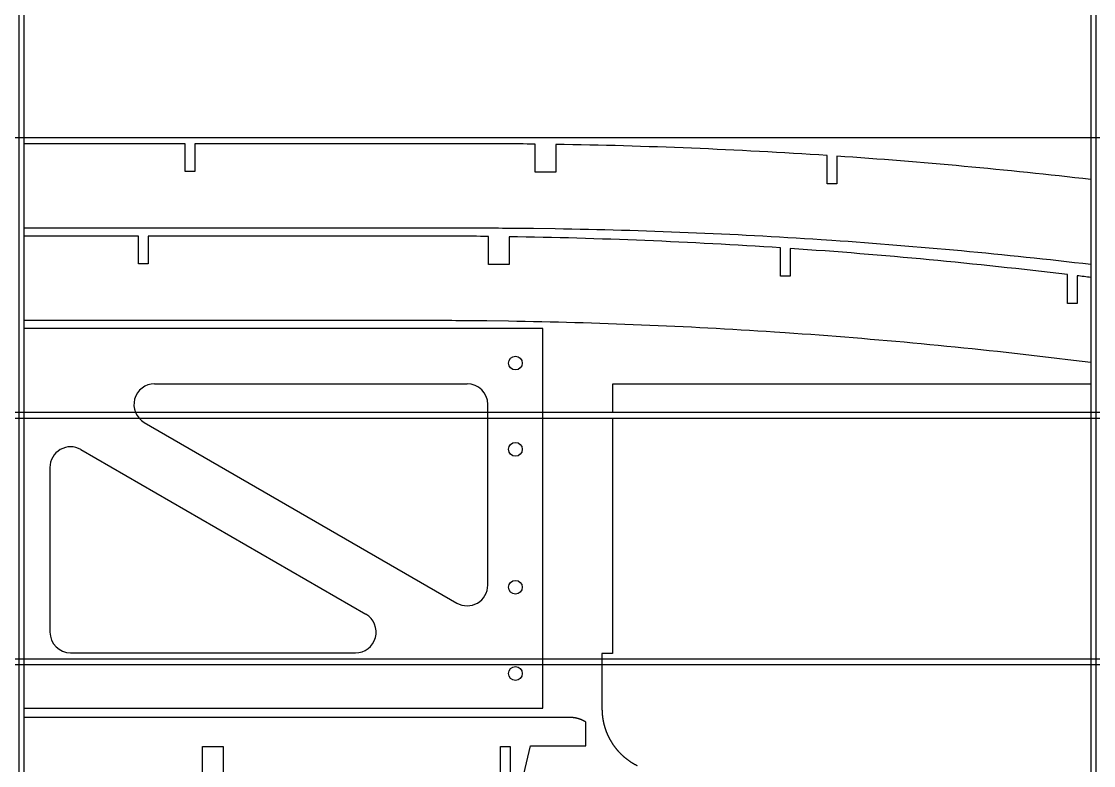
# Model space of a CAD drawing. Header units: inches. Extents: x -1514 to 1282, y -2074 to 286.
# Drawn here: x -458.06 to -419.2, y -1591.96 to -1564.99 of the extents above; entities that cross this region are included whole.
import ezdxf

# ---------------------------------------------------------------- set-up
doc = ezdxf.new("R2010")
doc.units = ezdxf.units.IN
doc.header["$LTSCALE"] = 0.1
doc.header["$MEASUREMENT"] = 0
doc.layers.add('pic', color=1, linetype='Continuous')

msp = doc.modelspace()

# ---------------------------------------------------------------- linework, layer by layer
at = {"color": 7, "linetype": 'Continuous', "lineweight": 25}
for p, q in [((-453.22794, -1578.12246), (-441.90458, -1578.12246)), ((-441.15458, -1585.41763), (-441.15458, -1578.87246)), ((-453.60327, -1579.52179), (-442.27991, -1586.06696)), ((-455.89708, -1580.50599), (-445.57372, -1586.47313)), ((-457.02241, -1581.15532), (-457.02241, -1587.12246)), ((-456.27241, -1587.87246), (-445.94905, -1587.87246))]:
    msp.add_line(p, q, dxfattribs=at)
for points in [[(-419.29936, -1570.7203, 0.01184909), (-428.49997, -1569.87451), (-428.49997, -1570.87627), (-428.84997, -1570.87627), (-428.84997, -1569.851, 0.01263336), (-438.69249, -1569.44814), (-438.69249, -1570.44854), (-439.44249, -1570.44854), (-439.44249, -1569.43785, 0.0029488), (-441.7421, -1569.42429), (-451.77304, -1569.42429), (-451.77304, -1570.42429), (-452.12304, -1570.42429), (-452.12304, -1569.42429), (-457.95552, -1569.42429)], [(-457.95552, -1572.47429), (-452.14804, -1572.47429), (-451.74804, -1572.47429), (-441.7421, -1572.47429, -0.00291708), (-439.50281, -1572.48735), (-438.71517, -1572.49816, -0.01257073), (-429.07465, -1572.8928), (-428.68083, -1572.91926, -0.01227527), (-419.29936, -1573.79104, -0.01227527)], [(-419.29936, -1574.26954, 0.00063504), (-419.79087, -1574.20886), (-419.79087, -1575.2121), (-420.14087, -1575.2121), (-420.14087, -1574.16642, 0.01294597), (-430.19087, -1573.22032), (-430.19087, -1574.22208), (-430.54087, -1574.22208), (-430.54087, -1573.19681, 0.01263336), (-440.38339, -1572.79395), (-440.38339, -1573.79435), (-441.13339, -1573.79435), (-441.13339, -1572.78366, 0.0029488), (-443.433, -1572.7701), (-453.46394, -1572.7701), (-453.46394, -1573.7701), (-453.81394, -1573.7701), (-453.81394, -1572.7701), (-457.95552, -1572.7701)], [(-457.95552, -1575.8201), (-453.83894, -1575.8201), (-453.43894, -1575.8201), (-443.433, -1575.8201, -0.00291708), (-441.19371, -1575.83316), (-440.40607, -1575.84397, -0.01257073), (-430.76555, -1576.23861), (-430.37173, -1576.26507, -0.01288318), (-420.52693, -1577.19197), (-420.13311, -1577.23973, -0.00109448), (-419.29936, -1577.34356, -0.00109448)]]:
    msp.add_lwpolyline(points, format="xyb", dxfattribs=at)
for points in [[(-457.95552, -1589.87246), (-439.15458, -1589.87246), (-439.15458, -1576.12246), (-457.95552, -1576.12246)], [(-419.29936, -1578.13892), (-436.62915, -1578.13892), (-436.62915, -1579.16296)], [(-436.62915, -1579.36296), (-436.62915, -1587.89836), (-437.01515, -1587.89836), (-437.01515, -1589.89889), (-437.01513, -1589.90881), (-437.01507, -1589.91872), (-437.01496, -1589.92864), (-437.0148, -1589.93856), (-437.01461, -1589.94848), (-437.01437, -1589.95841), (-437.01408, -1589.96833), (-437.01375, -1589.97826), (-437.01338, -1589.98819), (-437.01297, -1589.99812), (-437.01251, -1590.00805), (-437.01201, -1590.01798), (-437.01147, -1590.02792), (-437.01088, -1590.03785), (-437.01025, -1590.04778), (-437.00957, -1590.05771), (-437.00886, -1590.06764), (-437.0081, -1590.07757), (-437.00729, -1590.0875), (-437.00645, -1590.09742), (-437.00556, -1590.10735), (-437.00463, -1590.11727), (-437.00365, -1590.12719), (-437.00264, -1590.13711), (-437.00158, -1590.14702), (-437.00047, -1590.15693), (-436.99933, -1590.16684), (-436.99814, -1590.17674), (-436.99691, -1590.18664), (-436.99564, -1590.19653), (-436.99432, -1590.20642), (-436.99296, -1590.21631), (-436.99156, -1590.22618), (-436.99012, -1590.23606), (-436.98863, -1590.24593), (-436.98711, -1590.25579), (-436.98554, -1590.26564), (-436.98393, -1590.27549), (-436.98227, -1590.28533), (-436.98058, -1590.29517), (-436.97884, -1590.305), (-436.97706, -1590.31482), (-436.97524, -1590.32463), (-436.97337, -1590.33443), (-436.97147, -1590.34423), (-436.96952, -1590.35401), (-436.96753, -1590.36379), (-436.9655, -1590.37356), (-436.96343, -1590.38332), (-436.96132, -1590.39306), (-436.95916, -1590.4028), (-436.95696, -1590.41253), (-436.95473, -1590.42225), (-436.95245, -1590.43195), (-436.95013, -1590.44165), (-436.94776, -1590.45133), (-436.94536, -1590.461), (-436.94291, -1590.47066), (-436.94043, -1590.48031), (-436.9379, -1590.48994), (-436.93533, -1590.49956), (-436.93272, -1590.50917), (-436.93007, -1590.51876), (-436.92738, -1590.52835), (-436.92465, -1590.53791), (-436.92187, -1590.54747), (-436.91906, -1590.557), (-436.91621, -1590.56653), (-436.91331, -1590.57603), (-436.91037, -1590.58553), (-436.9074, -1590.595), (-436.90438, -1590.60447), (-436.90132, -1590.61391), (-436.89822, -1590.62334), (-436.89508, -1590.63275), (-436.8919, -1590.64214), (-436.88868, -1590.65152), (-436.88542, -1590.66088), (-436.88212, -1590.67023), (-436.87878, -1590.67956), (-436.87539, -1590.68888), (-436.87196, -1590.69819), (-436.86849, -1590.70749), (-436.86498, -1590.71677), (-436.86142, -1590.72605), (-436.85783, -1590.73531), (-436.85419, -1590.74455), (-436.85051, -1590.75378), (-436.84679, -1590.763), (-436.84303, -1590.77221), (-436.83923, -1590.7814), (-436.83538, -1590.79058), (-436.8315, -1590.79974), (-436.82757, -1590.80889), (-436.82361, -1590.81802), (-436.8196, -1590.82713), (-436.81556, -1590.83624), (-436.81147, -1590.84532), (-436.80734, -1590.85439), (-436.80318, -1590.86344), (-436.79897, -1590.87248), (-436.79473, -1590.8815), (-436.79044, -1590.8905), (-436.78612, -1590.89949), (-436.78176, -1590.90845), (-436.77735, -1590.9174), (-436.77291, -1590.92633), (-436.76843, -1590.93525), (-436.76392, -1590.94414), (-436.75936, -1590.95302), (-436.75476, -1590.96187), (-436.75013, -1590.97071), (-436.74546, -1590.97953), (-436.74075, -1590.98833), (-436.736, -1590.99711), (-436.73122, -1591.00586), (-436.72639, -1591.0146), (-436.72153, -1591.02332), (-436.71664, -1591.03201), (-436.7117, -1591.04069), (-436.70673, -1591.04934), (-436.70172, -1591.05797), (-436.69668, -1591.06658), (-436.6916, -1591.07517), (-436.68648, -1591.08373), (-436.68133, -1591.09227), (-436.67613, -1591.10079), (-436.67091, -1591.10929), (-436.66565, -1591.11776), (-436.66035, -1591.12621), (-436.65501, -1591.13463), (-436.64964, -1591.14303), (-436.64424, -1591.15141), (-436.6388, -1591.15976), (-436.63332, -1591.16809), (-436.62781, -1591.17639), (-436.62227, -1591.18466), (-436.61669, -1591.19291), (-436.61107, -1591.20114), (-436.60542, -1591.20934), (-436.59974, -1591.21751), (-436.59402, -1591.22565), (-436.58827, -1591.23377), (-436.58248, -1591.24186), (-436.57666, -1591.24992), (-436.57081, -1591.25796), (-436.56492, -1591.26597), (-436.559, -1591.27395), (-436.55305, -1591.2819), (-436.54707, -1591.28982), (-436.54105, -1591.29772), (-436.53499, -1591.30558), (-436.52891, -1591.31342), (-436.52279, -1591.32122), (-436.51664, -1591.329), (-436.51046, -1591.33675), (-436.50424, -1591.34446), (-436.49799, -1591.35216), (-436.4917, -1591.35983), (-436.48537, -1591.36747), (-436.47901, -1591.37509), (-436.47261, -1591.38268), (-436.46618, -1591.39025), (-436.45971, -1591.39778), (-436.45321, -1591.4053), (-436.44668, -1591.41279), (-436.4401, -1591.42025), (-436.4335, -1591.42768), (-436.42686, -1591.43508), (-436.42018, -1591.44246), (-436.41348, -1591.44982), (-436.40673, -1591.45714), (-436.39996, -1591.46444), (-436.39315, -1591.4717), (-436.38631, -1591.47894), (-436.37944, -1591.48615), (-436.37253, -1591.49334), (-436.3656, -1591.50049), (-436.35863, -1591.50762), (-436.35162, -1591.51471), (-436.34459, -1591.52178), (-436.33753, -1591.52882), (-436.33043, -1591.53582), (-436.3233, -1591.5428), (-436.31615, -1591.54975), (-436.30896, -1591.55667), (-436.30174, -1591.56355), (-436.29449, -1591.57041), (-436.28721, -1591.57724), (-436.2799, -1591.58403), (-436.27257, -1591.59079), (-436.2652, -1591.59753), (-436.2578, -1591.60423), (-436.25038, -1591.61089), (-436.24292, -1591.61753), (-436.23544, -1591.62414), (-436.22793, -1591.63071), (-436.22039, -1591.63725), (-436.21283, -1591.64375), (-436.20523, -1591.65023), (-436.19761, -1591.65667), (-436.18996, -1591.66308), (-436.18229, -1591.66945), (-436.17458, -1591.67579), (-436.16686, -1591.6821), (-436.1591, -1591.68837), (-436.15132, -1591.69461), (-436.14351, -1591.70081), (-436.13568, -1591.70698), (-436.12782, -1591.71312), (-436.11993, -1591.71922), (-436.11203, -1591.72528), (-436.10409, -1591.73131), (-436.09613, -1591.73731), (-436.08815, -1591.74326), (-436.08014, -1591.74919), (-436.07211, -1591.75507), (-436.06405, -1591.76092), (-436.05597, -1591.76674), (-436.04787, -1591.77251), (-436.03974, -1591.77825), (-436.0316, -1591.78396), (-436.02342, -1591.78962), (-436.01523, -1591.79525), (-436.00701, -1591.80084), (-435.99877, -1591.80639), (-435.99051, -1591.81191), (-435.98223, -1591.81739), (-435.97392, -1591.82282), (-435.9656, -1591.82822), (-435.95725, -1591.83359), (-435.94888, -1591.83891), (-435.9405, -1591.84419), (-435.93629, -1591.84682), (-435.93419, -1591.84813), (-435.93206, -1591.84945), (-435.92352, -1591.85473), (-435.91495, -1591.85996), (-435.90636, -1591.86517), (-435.89774, -1591.87033), (-435.8891, -1591.87546), (-435.88044, -1591.88054), (-435.87176, -1591.8856), (-435.86305, -1591.89061), (-435.85432, -1591.89558), (-435.84557, -1591.90052), (-435.8368, -1591.90542), (-435.82801, -1591.91028), (-435.81919, -1591.9151), (-435.81035, -1591.91988), (-435.8015, -1591.92462), (-435.79262, -1591.92932), (-435.78372, -1591.93399), (-435.77481, -1591.93861), (-435.76587, -1591.9432), (-435.75691, -1591.94774), (-435.74794, -1591.95225), (-435.73894, -1591.95671)], [(-439.85147, -1592.26382), (-439.60757, -1591.24351), (-437.60229, -1591.24351), (-437.60229, -1590.38245), (-437.61782, -1590.37264), (-437.62177, -1590.37017), (-437.62573, -1590.36772), (-437.6297, -1590.36529), (-437.63368, -1590.36288), (-437.63767, -1590.36049), (-437.64168, -1590.35812), (-437.6457, -1590.35576), (-437.64973, -1590.35342), (-437.65377, -1590.35111), (-437.65783, -1590.34881), (-437.66189, -1590.34652), (-437.66597, -1590.34426), (-437.67006, -1590.34202), (-437.67416, -1590.33979), (-437.67827, -1590.33759), (-437.6824, -1590.3354), (-437.68653, -1590.33323), (-437.69067, -1590.33108), (-437.69483, -1590.32895), (-437.69899, -1590.32683), (-437.70316, -1590.32474), (-437.70735, -1590.32266), (-437.71154, -1590.32061), (-437.71575, -1590.31857), (-437.71996, -1590.31655), (-437.72418, -1590.31455), (-437.72842, -1590.31257), (-437.73266, -1590.31061), (-437.73691, -1590.30867), (-437.74117, -1590.30674), (-437.74544, -1590.30484), (-437.74972, -1590.30296), (-437.754, -1590.30109), (-437.7583, -1590.29924), (-437.7626, -1590.29742), (-437.76691, -1590.29561), (-437.77123, -1590.29382), (-437.77556, -1590.29205), (-437.77989, -1590.2903), (-437.78423, -1590.28857), (-437.78858, -1590.28686), (-437.79294, -1590.28517), (-437.79731, -1590.2835), (-437.80168, -1590.28184), (-437.80606, -1590.28021), (-437.81044, -1590.2786), (-437.81484, -1590.27701), (-437.81923, -1590.27543), (-437.82364, -1590.27388), (-437.82805, -1590.27234), (-437.83247, -1590.27083), (-437.83689, -1590.26933), (-437.84132, -1590.26786), (-437.84576, -1590.2664), (-437.8502, -1590.26497), (-437.85464, -1590.26355), (-437.8591, -1590.26216), (-437.86355, -1590.26078), (-437.86802, -1590.25943), (-437.87248, -1590.25809), (-437.87696, -1590.25677), (-437.88143, -1590.25548), (-437.88591, -1590.2542), (-437.8904, -1590.25295), (-437.89489, -1590.25172), (-437.89938, -1590.2505), (-437.90388, -1590.24931), (-437.90838, -1590.24813), (-437.91289, -1590.24698), (-437.9174, -1590.24585), (-437.92191, -1590.24473), (-437.92643, -1590.24364), (-437.93095, -1590.24257), (-437.93547, -1590.24152), (-437.94, -1590.24049), (-437.94457, -1590.23947), (-437.94914, -1590.23847), (-437.95371, -1590.23749), (-437.95829, -1590.23653), (-437.96288, -1590.23559), (-437.96747, -1590.23467), (-437.97206, -1590.23378), (-437.97666, -1590.2329), (-437.98127, -1590.23204), (-437.98587, -1590.2312), (-437.99049, -1590.23038), (-437.9951, -1590.22958), (-437.99972, -1590.2288), (-438.00434, -1590.22804), (-438.00897, -1590.2273), (-438.0136, -1590.22658), (-438.01823, -1590.22588), (-438.02287, -1590.2252), (-438.02751, -1590.22454), (-438.03215, -1590.2239), (-438.0368, -1590.22328), (-438.04144, -1590.22268), (-438.0461, -1590.22209), (-438.05075, -1590.22153), (-438.0554, -1590.22099), (-438.06006, -1590.22047), (-438.06472, -1590.21997), (-438.06938, -1590.21948), (-438.07405, -1590.21902), (-438.07871, -1590.21858), (-438.08338, -1590.21815), (-438.08805, -1590.21775), (-438.09272, -1590.21737), (-438.09739, -1590.217), (-438.10206, -1590.21666), (-438.10673, -1590.21633), (-438.11141, -1590.21603), (-438.11608, -1590.21574), (-438.12076, -1590.21548), (-438.12543, -1590.21523), (-438.13011, -1590.21501), (-438.13479, -1590.2148), (-438.13946, -1590.21461), (-438.14414, -1590.21445), (-438.14882, -1590.2143), (-438.15349, -1590.21417), (-438.15817, -1590.21406), (-438.16284, -1590.21397), (-438.16752, -1590.21391), (-438.17219, -1590.21386), (-438.17687, -1590.21383), (-438.18151, -1590.21382), (-457.95552, -1590.21382)], [(-451.4888, -1592.26382), (-451.4888, -1591.26382), (-450.7388, -1591.26382), (-450.7388, -1592.26382)], [(-440.6888, -1592.26382), (-440.6888, -1591.26382), (-440.3388, -1591.26382), (-440.3388, -1592.26382)]]:
    msp.add_lwpolyline(points, dxfattribs=at)
for centre in [(-440.15458, -1577.37246), (-440.15458, -1580.49746), (-440.15458, -1585.49746), (-440.15458, -1588.62246)]:
    msp.add_circle(centre, 0.25, dxfattribs=at)
for centre, start, end in [((-453.22794, -1578.87246), 90, 239.971089), ((-441.90458, -1578.87246), 0, 90), ((-456.27241, -1581.15532), 59.971089, 180), ((-441.90458, -1585.41763), 239.971089, 0), ((-445.94905, -1587.12246), 270, 59.971089), ((-456.27241, -1587.12246), 180, 270)]:
    msp.add_arc(centre, 0.75, start, end, dxfattribs=at)
at = {"layer": 'pic'}
for points in [[(-458.15552, -1663.58732), (-457.95552, -1663.58732), (-457.95552, -1460.86897), (-458.15552, -1460.86897)], [(-499.45634, -1588.29659), (-369.45634, -1588.29659), (-369.45634, -1588.09659), (-499.45634, -1588.09659)]]:
    msp.add_lwpolyline(points, close=True, dxfattribs=at)
for points in [[(-419.09936, -1653.94768), (-419.09936, -1460.86897), (-419.29936, -1460.86897), (-419.29936, -1663.58732), (-419.09936, -1663.58732), (-419.09936, -1654.90831)], [(-392.56262, -1579.16296), (-499.45634, -1579.16296), (-499.45634, -1579.36296), (-392.56262, -1579.36296)]]:
    msp.add_lwpolyline(points, dxfattribs=at)
at = {"layer": 'pic', "color": 1}
msp.add_lwpolyline([(-494.03295, -1612.20503), (-380.53295, -1612.20503), (-380.53295, -1569.20503), (-494.03295, -1569.20503)], close=True, dxfattribs=at)

doc.saveas('drawing.dxf')
